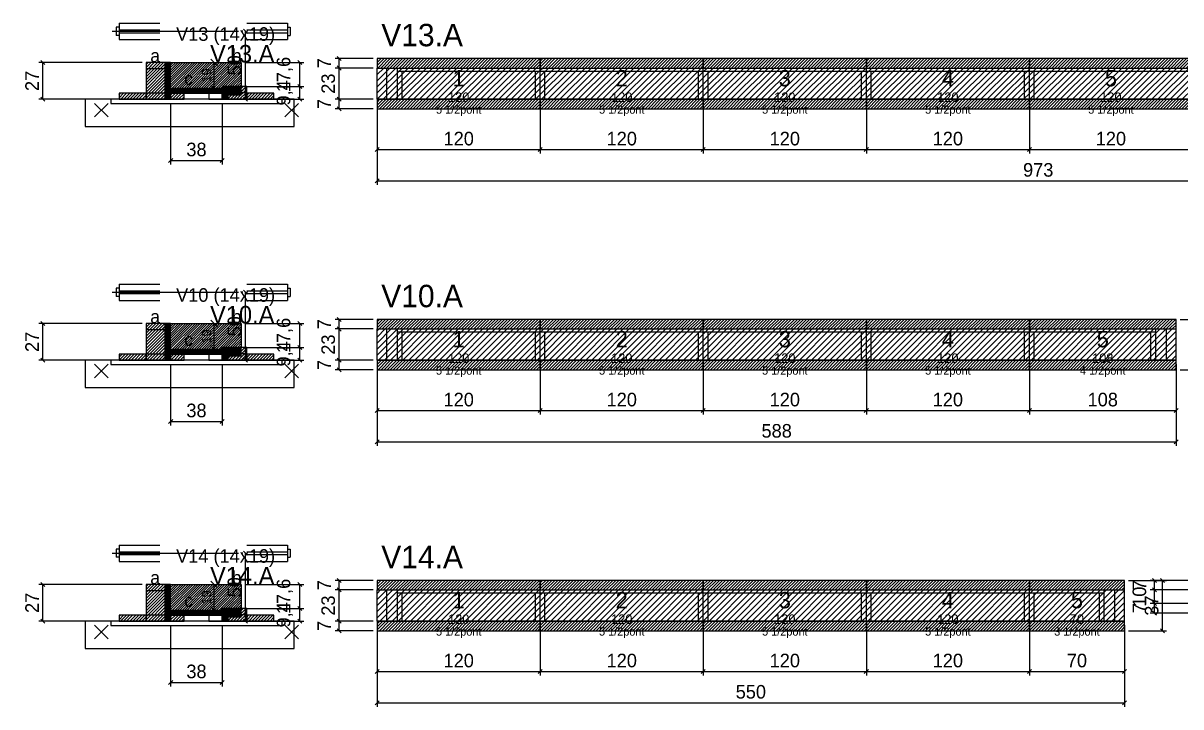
# Model space of a CAD drawing. Extents: x -69 to 3070, y -6529 to 1250.
# Drawn here: x -69 to 783, y -5576 to -5073 of the extents above; entities that cross this region are included whole.
import ezdxf
from ezdxf.enums import TextEntityAlignment as Align

# ---------------------------------------------------------------- set-up
doc = ezdxf.new("R2010")
doc.units = 0
for name, color, linetype in [('5', 5, 'Continuous'), ('barrote', 126, 'Continuous'), ('CONCRETO', 251, 'Continuous'), ('COTA', 241, 'Continuous'), ('Cota Seção (2x)', 241, 'Continuous'), ('detalhes', 7, 'Continuous'), ('Hachura', 251, 'Continuous'), ('Madeira', 126, 'Continuous'), ('NOMENCLATURA', 7, 'Continuous'), ('Painéis', 200, 'Continuous'), ('presilha', 224, 'Continuous'), ('Reaproveitamento', 251, 'Continuous'), ('SARR_2.2x7', 40, 'Continuous'), ('SARR_3.5x7', 81, 'Continuous'), ('SCO-___-LAJ', 224, 'Continuous'), ('TENSOR', 224, 'Continuous'), ('texto', 7, 'Continuous'), ('Texto Seção', 7, 'Continuous')]:
    doc.layers.add(name, color=color, linetype=linetype)
doc.dimstyles.new('PAINEL', dxfattribs={"dimtxt": 10, "dimasz": 3, "dimexe": 3, "dimexo": 3, "dimgap": 3, "dimtad": 1, "dimblk": 'OBLIQUE', "dimblk1": 'OBLIQUE', "dimcen": 2.5, "dimclrd": 4, "dimclre": 4, "dimclrt": 240, "dimazin": 3, "dimtfac": 1, "dimtmove": 0, "dimatfit": 3})
doc.dimstyles.new('SECAO2X', dxfattribs={"dimtxt": 7, "dimasz": 5, "dimexe": 3, "dimexo": 3, "dimgap": 2, "dimtad": 3, "dimblk": 'OBLIQUE', "dimblk1": 'OBLIQUE', "dimcen": 2.5, "dimclrd": 4, "dimclre": 4, "dimclrt": 1, "dimazin": 3, "dimtfac": 1, "dimtmove": 0, "dimatfit": 3})

# ---------------------------------------------------------------- blocks, each defined once
blk = doc.blocks.new('_OBLIQUE')
at = {"color": 0, "linetype": 'BYBLOCK'}
blk.add_line((-0.5, -0.5), (0.5, 0.5), dxfattribs=at)

msp = doc.modelspace()

# ---------------------------------------------------------------- hatches: boundary and pattern name
at = {"layer": 'COTA'}
h = msp.add_hatch(dxfattribs=at)
h.set_pattern_fill('ANSI31', scale=0.4)
h.paths.add_polyline_path([(40, -5121), (40, -5102), (92, -5102), (92, -5119.6), (78, -5119.6), (78, -5121)])
h = msp.add_hatch(dxfattribs=at)
h.set_pattern_fill('ANSI31', scale=0.5)
h.paths.add_polyline_path([(192, -5106), (312, -5106), (312, -5099), (192, -5099)])
h = msp.add_hatch(dxfattribs=at)
h.set_pattern_fill('ANSI31', scale=0.5)
h.paths.add_polyline_path([(312, -5106), (432, -5106), (432, -5099), (312, -5099)])
h = msp.add_hatch(dxfattribs=at)
h.set_pattern_fill('ANSI31', scale=0.5)
h.paths.add_polyline_path([(432, -5106), (552, -5106), (552, -5099), (432, -5099)])
h = msp.add_hatch(dxfattribs=at)
h.set_pattern_fill('ANSI31', scale=0.5)
h.paths.add_polyline_path([(552, -5106), (672, -5106), (672, -5099), (552, -5099)])
h = msp.add_hatch(dxfattribs=at)
h.set_pattern_fill('ANSI31', scale=0.5)
h.paths.add_polyline_path([(672, -5106), (792, -5106), (792, -5099), (672, -5099)])
h = msp.add_hatch(dxfattribs=at)
h.set_pattern_fill('ANSI31', scale=0.5)
h.paths.add_polyline_path([(192, -5136), (312, -5136), (312, -5129), (192, -5129)])
h = msp.add_hatch(dxfattribs=at)
h.set_pattern_fill('ANSI31', scale=0.5)
h.paths.add_polyline_path([(312, -5136), (432, -5136), (432, -5129), (312, -5129)])
h = msp.add_hatch(dxfattribs=at)
h.set_pattern_fill('ANSI31', scale=0.5)
h.paths.add_polyline_path([(432, -5136), (552, -5136), (552, -5129), (432, -5129)])
h = msp.add_hatch(dxfattribs=at)
h.set_pattern_fill('ANSI31', scale=0.5)
h.paths.add_polyline_path([(552, -5136), (672, -5136), (672, -5129), (552, -5129)])
h = msp.add_hatch(dxfattribs=at)
h.set_pattern_fill('ANSI31', scale=0.5)
h.paths.add_polyline_path([(672, -5136), (792, -5136), (792, -5129), (672, -5129)])
h = msp.add_hatch(dxfattribs=at)
h.set_pattern_fill('ANSI31', scale=0.5)
h.paths.add_polyline_path([(192, -5298), (312, -5298), (312, -5291), (192, -5291)])
h = msp.add_hatch(dxfattribs=at)
h.set_pattern_fill('ANSI31', scale=0.5)
h.paths.add_polyline_path([(312, -5298), (432, -5298), (432, -5291), (312, -5291)])
h = msp.add_hatch(dxfattribs=at)
h.set_pattern_fill('ANSI31', scale=0.5)
h.paths.add_polyline_path([(432, -5298), (552, -5298), (552, -5291), (432, -5291)])
h = msp.add_hatch(dxfattribs=at)
h.set_pattern_fill('ANSI31', scale=0.5)
h.paths.add_polyline_path([(552, -5298), (672, -5298), (672, -5291), (552, -5291)])
h = msp.add_hatch(dxfattribs=at)
h.set_pattern_fill('ANSI31', scale=0.5)
h.paths.add_polyline_path([(672, -5298), (780, -5298), (780, -5291), (672, -5291)])
h = msp.add_hatch(dxfattribs=at)
h.set_pattern_fill('ANSI31', scale=0.4)
h.paths.add_polyline_path([(40, -5313), (40, -5294), (92, -5294), (92, -5311.6), (78, -5311.6), (78, -5313)])
h = msp.add_hatch(dxfattribs=at)
h.set_pattern_fill('ANSI31', scale=0.5)
h.paths.add_polyline_path([(192, -5328), (312, -5328), (312, -5321), (192, -5321)])
h = msp.add_hatch(dxfattribs=at)
h.set_pattern_fill('ANSI31', scale=0.5)
h.paths.add_polyline_path([(312, -5328), (432, -5328), (432, -5321), (312, -5321)])
h = msp.add_hatch(dxfattribs=at)
h.set_pattern_fill('ANSI31', scale=0.5)
h.paths.add_polyline_path([(432, -5328), (552, -5328), (552, -5321), (432, -5321)])
h = msp.add_hatch(dxfattribs=at)
h.set_pattern_fill('ANSI31', scale=0.5)
h.paths.add_polyline_path([(552, -5328), (672, -5328), (672, -5321), (552, -5321)])
h = msp.add_hatch(dxfattribs=at)
h.set_pattern_fill('ANSI31', scale=0.5)
h.paths.add_polyline_path([(672, -5328), (780, -5328), (780, -5321), (672, -5321)])
h = msp.add_hatch(dxfattribs=at)
h.set_pattern_fill('ANSI31', scale=0.4)
h.paths.add_polyline_path([(40, -5505), (40, -5486), (92, -5486), (92, -5503.6), (78, -5503.6), (78, -5505)])
h = msp.add_hatch(dxfattribs=at)
h.set_pattern_fill('ANSI31', scale=0.5)
h.paths.add_polyline_path([(192, -5490), (312, -5490), (312, -5483), (192, -5483)])
h = msp.add_hatch(dxfattribs=at)
h.set_pattern_fill('ANSI31', scale=0.5)
h.paths.add_polyline_path([(312, -5490), (432, -5490), (432, -5483), (312, -5483)])
h = msp.add_hatch(dxfattribs=at)
h.set_pattern_fill('ANSI31', scale=0.5)
h.paths.add_polyline_path([(432, -5490), (552, -5490), (552, -5483), (432, -5483)])
h = msp.add_hatch(dxfattribs=at)
h.set_pattern_fill('ANSI31', scale=0.5)
h.paths.add_polyline_path([(552, -5490), (672, -5490), (672, -5483), (552, -5483)])
h = msp.add_hatch(dxfattribs=at)
h.set_pattern_fill('ANSI31', scale=0.5)
h.paths.add_polyline_path([(672, -5490), (742, -5490), (742, -5483), (672, -5483)])
h = msp.add_hatch(dxfattribs=at)
h.set_pattern_fill('ANSI31', scale=0.5)
h.paths.add_polyline_path([(192, -5520), (312, -5520), (312, -5513), (192, -5513)])
h = msp.add_hatch(dxfattribs=at)
h.set_pattern_fill('ANSI31', scale=0.5)
h.paths.add_polyline_path([(312, -5520), (432, -5520), (432, -5513), (312, -5513)])
h = msp.add_hatch(dxfattribs=at)
h.set_pattern_fill('ANSI31', scale=0.5)
h.paths.add_polyline_path([(432, -5520), (552, -5520), (552, -5513), (432, -5513)])
h = msp.add_hatch(dxfattribs=at)
h.set_pattern_fill('ANSI31', scale=0.5)
h.paths.add_polyline_path([(552, -5520), (672, -5520), (672, -5513), (552, -5513)])
h = msp.add_hatch(dxfattribs=at)
h.set_pattern_fill('ANSI31', scale=0.5)
h.paths.add_polyline_path([(672, -5520), (742, -5520), (742, -5513), (672, -5513)])
at = {"layer": 'Hachura'}
h = msp.add_hatch(dxfattribs=at)
h.set_pattern_fill('ANSI31', scale=0.5)
h.paths.add_polyline_path([(22, -5129), (36, -5129), (36, -5102), (22, -5102)])
h = msp.add_hatch(dxfattribs=at)
h.set_pattern_fill('ANSI31', scale=0.5)
h.paths.add_polyline_path([(22, -5106.4), (36, -5106.4), (36, -5102), (22, -5102)])
h = msp.add_hatch(dxfattribs=at)
h.set_pattern_fill('SOLID')
h.paths.add_polyline_path([(36, -5129), (40, -5129), (40, -5102), (36, -5102)])
h = msp.add_hatch(dxfattribs=at)
h.set_pattern_fill('SOLID')
h.paths.add_polyline_path([(78, -5129), (82, -5129), (82, -5119.6), (78, -5119.6)])
h = msp.add_hatch(dxfattribs=at)
h.set_pattern_fill('SOLID')
h.paths.add_polyline_path([(78, -5119.6), (92, -5119.6), (92, -5126), (78, -5126)])
h = msp.add_hatch(dxfattribs=at)
h.set_pattern_fill('ANSI31', scale=0.5)
h.paths.add_polyline_path([(82, -5129), (96, -5129), (96, -5119.6), (82, -5119.6)])
h = msp.add_hatch(dxfattribs=at)
h.set_pattern_fill('ANSI31', scale=0.5)
h.paths.add_polyline_path([(82, -5124), (96, -5124), (96, -5119.6), (82, -5119.6)])
h = msp.add_hatch(dxfattribs=at)
h.set_pattern_fill('ANSI31', scale=0.5)
h.paths.add_polyline_path([(2, -5129), (22, -5129), (22, -5124.6), (2, -5124.6)])
h = msp.add_hatch(dxfattribs=at)
h.set_pattern_fill('SOLID')
h.paths.add_polyline_path([(40, -5124.6), (78, -5124.6), (78, -5121), (40, -5121)])
h = msp.add_hatch(dxfattribs=at)
h.set_pattern_fill('ANSI31', scale=0.5)
h.paths.add_polyline_path([(40, -5129), (50, -5129), (50, -5124.6), (40, -5124.6)])
h = msp.add_hatch(dxfattribs=at)
h.set_pattern_fill('ANSI31', scale=0.5)
h.paths.add_polyline_path([(96, -5129), (116, -5129), (116, -5124.6), (96, -5124.6)])
h = msp.add_hatch(dxfattribs=at)
h.set_pattern_fill('ANSI31', scale=0.5)
h.paths.add_polyline_path([(22, -5321), (36, -5321), (36, -5294), (22, -5294)])
h = msp.add_hatch(dxfattribs=at)
h.set_pattern_fill('ANSI31', scale=0.5)
h.paths.add_polyline_path([(22, -5298.4), (36, -5298.4), (36, -5294), (22, -5294)])
h = msp.add_hatch(dxfattribs=at)
h.set_pattern_fill('SOLID')
h.paths.add_polyline_path([(36, -5321), (40, -5321), (40, -5294), (36, -5294)])
h = msp.add_hatch(dxfattribs=at)
h.set_pattern_fill('ANSI31', scale=0.5)
h.paths.add_polyline_path([(2, -5321), (22, -5321), (22, -5316.6), (2, -5316.6)])
h = msp.add_hatch(dxfattribs=at)
h.set_pattern_fill('SOLID')
h.paths.add_polyline_path([(40, -5316.6), (78, -5316.6), (78, -5313), (40, -5313)])
h = msp.add_hatch(dxfattribs=at)
h.set_pattern_fill('ANSI31', scale=0.5)
h.paths.add_polyline_path([(40, -5321), (50, -5321), (50, -5316.6), (40, -5316.6)])
h = msp.add_hatch(dxfattribs=at)
h.set_pattern_fill('SOLID')
h.paths.add_polyline_path([(78, -5321), (82, -5321), (82, -5311.6), (78, -5311.6)])
h = msp.add_hatch(dxfattribs=at)
h.set_pattern_fill('SOLID')
h.paths.add_polyline_path([(78, -5311.6), (92, -5311.6), (92, -5318), (78, -5318)])
h = msp.add_hatch(dxfattribs=at)
h.set_pattern_fill('ANSI31', scale=0.5)
h.paths.add_polyline_path([(82, -5321), (96, -5321), (96, -5311.6), (82, -5311.6)])
h = msp.add_hatch(dxfattribs=at)
h.set_pattern_fill('ANSI31', scale=0.5)
h.paths.add_polyline_path([(82, -5316), (96, -5316), (96, -5311.6), (82, -5311.6)])
h = msp.add_hatch(dxfattribs=at)
h.set_pattern_fill('ANSI31', scale=0.5)
h.paths.add_polyline_path([(96, -5321), (116, -5321), (116, -5316.6), (96, -5316.6)])
h = msp.add_hatch(dxfattribs=at)
h.set_pattern_fill('ANSI31', scale=0.5)
h.paths.add_polyline_path([(22, -5513), (36, -5513), (36, -5486), (22, -5486)])
h = msp.add_hatch(dxfattribs=at)
h.set_pattern_fill('ANSI31', scale=0.5)
h.paths.add_polyline_path([(22, -5490.4), (36, -5490.4), (36, -5486), (22, -5486)])
h = msp.add_hatch(dxfattribs=at)
h.set_pattern_fill('SOLID')
h.paths.add_polyline_path([(36, -5513), (40, -5513), (40, -5486), (36, -5486)])
h = msp.add_hatch(dxfattribs=at)
h.set_pattern_fill('SOLID')
h.paths.add_polyline_path([(78, -5513), (82, -5513), (82, -5503.6), (78, -5503.6)])
h = msp.add_hatch(dxfattribs=at)
h.set_pattern_fill('SOLID')
h.paths.add_polyline_path([(78, -5503.6), (92, -5503.6), (92, -5510), (78, -5510)])
h = msp.add_hatch(dxfattribs=at)
h.set_pattern_fill('ANSI31', scale=0.5)
h.paths.add_polyline_path([(82, -5513), (96, -5513), (96, -5503.6), (82, -5503.6)])
h = msp.add_hatch(dxfattribs=at)
h.set_pattern_fill('ANSI31', scale=0.5)
h.paths.add_polyline_path([(82, -5508), (96, -5508), (96, -5503.6), (82, -5503.6)])
h = msp.add_hatch(dxfattribs=at)
h.set_pattern_fill('ANSI31', scale=0.5)
h.paths.add_polyline_path([(2, -5513), (22, -5513), (22, -5508.6), (2, -5508.6)])
h = msp.add_hatch(dxfattribs=at)
h.set_pattern_fill('SOLID')
h.paths.add_polyline_path([(40, -5508.6), (78, -5508.6), (78, -5505), (40, -5505)])
h = msp.add_hatch(dxfattribs=at)
h.set_pattern_fill('ANSI31', scale=0.5)
h.paths.add_polyline_path([(40, -5513), (50, -5513), (50, -5508.6), (40, -5508.6)])
h = msp.add_hatch(dxfattribs=at)
h.set_pattern_fill('ANSI31', scale=0.5)
h.paths.add_polyline_path([(96, -5513), (116, -5513), (116, -5508.6), (96, -5508.6)])
at = {"layer": 'Reaproveitamento'}
h = msp.add_hatch(dxfattribs=at)
h.set_pattern_fill('ANSI31')
h.paths.add_polyline_path([(192, -5129), (312, -5129), (312, -5106), (192, -5106)])
h = msp.add_hatch(dxfattribs=at)
h.set_pattern_fill('ANSI31')
h.paths.add_polyline_path([(312, -5129), (432, -5129), (432, -5106), (312, -5106)])
h = msp.add_hatch(dxfattribs=at)
h.set_pattern_fill('ANSI31')
h.paths.add_polyline_path([(432, -5129), (552, -5129), (552, -5106), (432, -5106)])
h = msp.add_hatch(dxfattribs=at)
h.set_pattern_fill('ANSI31')
h.paths.add_polyline_path([(552, -5129), (672, -5129), (672, -5106), (552, -5106)])
h = msp.add_hatch(dxfattribs=at)
h.set_pattern_fill('ANSI31')
h.paths.add_polyline_path([(672, -5129), (792, -5129), (792, -5106), (672, -5106)])
h = msp.add_hatch(dxfattribs=at)
h.set_pattern_fill('ANSI31')
h.paths.add_polyline_path([(192, -5321), (312, -5321), (312, -5298), (192, -5298)])
h = msp.add_hatch(dxfattribs=at)
h.set_pattern_fill('ANSI31')
h.paths.add_polyline_path([(312, -5321), (432, -5321), (432, -5298), (312, -5298)])
h = msp.add_hatch(dxfattribs=at)
h.set_pattern_fill('ANSI31')
h.paths.add_polyline_path([(432, -5321), (552, -5321), (552, -5298), (432, -5298)])
h = msp.add_hatch(dxfattribs=at)
h.set_pattern_fill('ANSI31')
h.paths.add_polyline_path([(552, -5321), (672, -5321), (672, -5298), (552, -5298)])
h = msp.add_hatch(dxfattribs=at)
h.set_pattern_fill('ANSI31')
h.paths.add_polyline_path([(672, -5321), (780, -5321), (780, -5298), (672, -5298)])
h = msp.add_hatch(dxfattribs=at)
h.set_pattern_fill('ANSI31')
h.paths.add_polyline_path([(192, -5513), (312, -5513), (312, -5490), (192, -5490)])
h = msp.add_hatch(dxfattribs=at)
h.set_pattern_fill('ANSI31')
h.paths.add_polyline_path([(312, -5513), (432, -5513), (432, -5490), (312, -5490)])
h = msp.add_hatch(dxfattribs=at)
h.set_pattern_fill('ANSI31')
h.paths.add_polyline_path([(432, -5513), (552, -5513), (552, -5490), (432, -5490)])
h = msp.add_hatch(dxfattribs=at)
h.set_pattern_fill('ANSI31')
h.paths.add_polyline_path([(552, -5513), (672, -5513), (672, -5490), (552, -5490)])
h = msp.add_hatch(dxfattribs=at)
h.set_pattern_fill('ANSI31')
h.paths.add_polyline_path([(672, -5513), (742, -5513), (742, -5490), (672, -5490)])

# ---------------------------------------------------------------- linework, layer by layer
for p, q in [((0, -5076), (0, -5082)), ((2, -5076), (0, -5076)), ((2, -5073), (32, -5073)), ((2, -5073), (2, -5085)), ((2, -5078), (32, -5078)), ((96, -5073), (126, -5073)), ((96, -5078), (126, -5078)), ((126, -5073), (126, -5085)), ((126, -5076), (128, -5076)), ((128, -5076), (128, -5082)), ((2, -5082), (0, -5082)), ((2, -5080), (32, -5080)), ((2, -5085), (32, -5085)), ((96, -5080), (126, -5080)), ((96, -5085), (126, -5085)), ((126, -5082), (128, -5082)), ((2, -5265), (32, -5265)), ((2, -5265), (2, -5277)), ((96, -5265), (126, -5265)), ((126, -5265), (126, -5277)), ((0, -5268), (0, -5274)), ((2, -5268), (0, -5268)), ((2, -5274), (0, -5274)), ((2, -5270), (32, -5270)), ((2, -5272), (32, -5272)), ((96, -5270), (126, -5270)), ((96, -5272), (126, -5272)), ((126, -5268), (128, -5268)), ((126, -5274), (128, -5274)), ((128, -5268), (128, -5274)), ((2, -5277), (32, -5277)), ((96, -5277), (126, -5277)), ((0, -5460), (0, -5466)), ((2, -5460), (0, -5460)), ((2, -5457), (32, -5457)), ((2, -5457), (2, -5469)), ((96, -5457), (126, -5457)), ((126, -5457), (126, -5469)), ((126, -5460), (128, -5460)), ((128, -5460), (128, -5466)), ((2, -5466), (0, -5466)), ((2, -5462), (32, -5462)), ((2, -5464), (32, -5464)), ((2, -5469), (32, -5469)), ((96, -5462), (126, -5462)), ((96, -5464), (126, -5464)), ((96, -5469), (126, -5469)), ((126, -5466), (128, -5466))]:
    msp.add_line(p, q)
at = {"layer": 'barrote'}
for points in [[(-23, -5149), (131, -5149), (131, -5129), (-23, -5129)], [(-23, -5341), (131, -5341), (131, -5321), (-23, -5321)], [(-23, -5533), (131, -5533), (131, -5513), (-23, -5513)]]:
    msp.add_lwpolyline(points, close=True, dxfattribs=at)
at = {"layer": 'CONCRETO'}
for points in [[(40, -5121), (40, -5102), (92, -5102), (92, -5119.6), (78, -5119.6), (78, -5121)], [(40, -5313), (40, -5294), (92, -5294), (92, -5311.6), (78, -5311.6), (78, -5313)], [(40, -5505), (40, -5486), (92, -5486), (92, -5503.6), (78, -5503.6), (78, -5505)]]:
    msp.add_lwpolyline(points, close=True, dxfattribs=at)
at = {"layer": 'Madeira'}
for points in [[(22, -5129), (36, -5129), (36, -5102), (22, -5102)], [(22, -5106.4), (36, -5106.4), (36, -5102), (22, -5102)], [(82, -5129), (96, -5129), (96, -5119.6), (82, -5119.6)], [(82, -5124), (96, -5124), (96, -5119.6), (82, -5119.6)], [(2, -5129), (22, -5129), (22, -5124.6), (2, -5124.6)], [(22, -5129), (36, -5129), (36, -5124.6), (22, -5124.6)], [(40, -5129), (50, -5129), (50, -5124.6), (40, -5124.6)], [(68, -5129), (78, -5129), (78, -5124.6), (68, -5124.6)], [(96, -5129), (116, -5129), (116, -5124.6), (96, -5124.6)], [(22, -5321), (36, -5321), (36, -5294), (22, -5294)], [(22, -5298.4), (36, -5298.4), (36, -5294), (22, -5294)], [(2, -5321), (22, -5321), (22, -5316.6), (2, -5316.6)], [(22, -5321), (36, -5321), (36, -5316.6), (22, -5316.6)], [(40, -5321), (50, -5321), (50, -5316.6), (40, -5316.6)], [(68, -5321), (78, -5321), (78, -5316.6), (68, -5316.6)], [(82, -5321), (96, -5321), (96, -5311.6), (82, -5311.6)], [(82, -5316), (96, -5316), (96, -5311.6), (82, -5311.6)], [(96, -5321), (116, -5321), (116, -5316.6), (96, -5316.6)], [(22, -5513), (36, -5513), (36, -5486), (22, -5486)], [(22, -5490.4), (36, -5490.4), (36, -5486), (22, -5486)], [(82, -5513), (96, -5513), (96, -5503.6), (82, -5503.6)], [(82, -5508), (96, -5508), (96, -5503.6), (82, -5503.6)], [(2, -5513), (22, -5513), (22, -5508.6), (2, -5508.6)], [(22, -5513), (36, -5513), (36, -5508.6), (22, -5508.6)], [(40, -5513), (50, -5513), (50, -5508.6), (40, -5508.6)], [(68, -5513), (78, -5513), (78, -5508.6), (68, -5508.6)], [(96, -5513), (116, -5513), (116, -5508.6), (96, -5508.6)]]:
    msp.add_lwpolyline(points, close=True, dxfattribs=at)
at = {"layer": 'Painéis'}
for p, q in [((192, -5106), (312, -5106)), ((192, -5129), (192, -5106)), ((312, -5129), (312, -5106)), ((312, -5129), (312, -5106)), ((312, -5106), (432, -5106)), ((312, -5129), (312, -5106)), ((432, -5129), (432, -5106)), ((432, -5129), (432, -5106)), ((432, -5106), (552, -5106)), ((432, -5129), (432, -5106)), ((552, -5129), (552, -5106)), ((552, -5129), (552, -5106)), ((552, -5106), (672, -5106)), ((552, -5129), (552, -5106)), ((672, -5129), (672, -5106)), ((672, -5129), (672, -5106)), ((672, -5106), (792, -5106)), ((672, -5129), (672, -5106)), ((192, -5129), (312, -5129)), ((312, -5129), (432, -5129)), ((432, -5129), (552, -5129)), ((552, -5129), (672, -5129)), ((672, -5129), (792, -5129)), ((192, -5298), (312, -5298)), ((192, -5321), (192, -5298)), ((312, -5321), (312, -5298)), ((312, -5321), (312, -5298)), ((312, -5298), (432, -5298)), ((312, -5321), (312, -5298)), ((432, -5321), (432, -5298)), ((432, -5321), (432, -5298)), ((432, -5298), (552, -5298)), ((432, -5321), (432, -5298)), ((552, -5321), (552, -5298)), ((552, -5321), (552, -5298)), ((552, -5298), (672, -5298)), ((552, -5321), (552, -5298)), ((672, -5321), (672, -5298)), ((672, -5321), (672, -5298)), ((672, -5298), (780, -5298)), ((672, -5321), (672, -5298)), ((780, -5321), (780, -5298)), ((192, -5321), (312, -5321)), ((312, -5321), (432, -5321)), ((432, -5321), (552, -5321)), ((552, -5321), (672, -5321)), ((672, -5321), (780, -5321)), ((192, -5490), (312, -5490)), ((192, -5513), (192, -5490)), ((312, -5513), (312, -5490)), ((312, -5513), (312, -5490)), ((312, -5490), (432, -5490)), ((312, -5513), (312, -5490)), ((432, -5513), (432, -5490)), ((432, -5513), (432, -5490)), ((432, -5490), (552, -5490)), ((432, -5513), (432, -5490)), ((552, -5513), (552, -5490)), ((552, -5513), (552, -5490)), ((552, -5490), (672, -5490)), ((552, -5513), (552, -5490)), ((672, -5513), (672, -5490)), ((672, -5513), (672, -5490)), ((672, -5490), (742, -5490)), ((672, -5513), (672, -5490)), ((742, -5513), (742, -5490)), ((192, -5513), (312, -5513)), ((312, -5513), (432, -5513)), ((432, -5513), (552, -5513)), ((552, -5513), (672, -5513)), ((672, -5513), (742, -5513))]:
    msp.add_line(p, q, dxfattribs=at)
for points in [[(36, -5129), (40, -5129), (40, -5102), (36, -5102)], [(78, -5129), (82, -5129), (82, -5119.6), (78, -5119.6)], [(78, -5119.6), (92, -5119.6), (92, -5119.6), (78, -5119.6)], [(40, -5124.6), (78, -5124.6), (78, -5121), (40, -5121)], [(36, -5321), (40, -5321), (40, -5294), (36, -5294)], [(40, -5316.6), (78, -5316.6), (78, -5313), (40, -5313)], [(78, -5321), (82, -5321), (82, -5311.6), (78, -5311.6)], [(78, -5311.6), (92, -5311.6), (92, -5311.6), (78, -5311.6)], [(36, -5513), (40, -5513), (40, -5486), (36, -5486)], [(78, -5513), (82, -5513), (82, -5503.6), (78, -5503.6)], [(78, -5503.6), (92, -5503.6), (92, -5503.6), (78, -5503.6)], [(40, -5508.6), (78, -5508.6), (78, -5505), (40, -5505)]]:
    msp.add_lwpolyline(points, close=True, dxfattribs=at)
at = {"layer": 'presilha'}
for p, q in [((-16, -5142), (-6, -5132)), ((-16, -5132), (-6, -5142)), ((124, -5142), (134, -5132)), ((124, -5132), (134, -5142)), ((-16, -5334), (-6, -5324)), ((-16, -5324), (-6, -5334)), ((124, -5334), (134, -5324)), ((124, -5324), (134, -5334)), ((-16, -5526), (-6, -5516)), ((-16, -5516), (-6, -5526)), ((124, -5526), (134, -5516)), ((124, -5516), (134, -5526))]:
    msp.add_line(p, q, dxfattribs=at)
at = {"layer": 'SARR_2.2x7'}
for p, q in [((199, -5129), (199, -5106)), ((207, -5108.2), (312, -5108.2)), ((312, -5108.2), (432, -5108.2)), ((432, -5108.2), (552, -5108.2)), ((552, -5108.2), (672, -5108.2)), ((672, -5108.2), (792, -5108.2)), ((199, -5321), (199, -5298)), ((773, -5321), (773, -5298)), ((207, -5300.2), (312, -5300.2)), ((312, -5300.2), (432, -5300.2)), ((432, -5300.2), (552, -5300.2)), ((552, -5300.2), (672, -5300.2)), ((672, -5300.2), (765, -5300.2)), ((199, -5513), (199, -5490)), ((207, -5492.2), (312, -5492.2)), ((312, -5492.2), (432, -5492.2)), ((432, -5492.2), (552, -5492.2)), ((552, -5492.2), (672, -5492.2)), ((672, -5492.2), (727, -5492.2)), ((735, -5513), (735, -5490))]:
    msp.add_line(p, q, dxfattribs=at)
at = {"layer": 'SARR_3.5x7'}
for p, q in [((207, -5129), (207, -5106)), ((210.5, -5129), (210.5, -5108.2)), ((308.5, -5129), (308.5, -5108.2)), ((312, -5129), (312, -5106)), ((312, -5129), (312, -5106)), ((315.5, -5129), (315.5, -5108.2)), ((428.5, -5129), (428.5, -5108.2)), ((432, -5129), (432, -5106)), ((432, -5129), (432, -5106)), ((435.5, -5129), (435.5, -5108.2)), ((548.5, -5129), (548.5, -5108.2)), ((552, -5129), (552, -5106)), ((552, -5129), (552, -5106)), ((555.5, -5129), (555.5, -5108.2)), ((668.5, -5129), (668.5, -5108.2)), ((672, -5129), (672, -5106)), ((672, -5129), (672, -5106)), ((675.5, -5129), (675.5, -5108.2)), ((207, -5129), (210.5, -5129)), ((308.5, -5129), (312, -5129)), ((312, -5129), (315.5, -5129)), ((428.5, -5129), (432, -5129)), ((432, -5129), (435.5, -5129)), ((548.5, -5129), (552, -5129)), ((552, -5129), (555.5, -5129)), ((668.5, -5129), (672, -5129)), ((672, -5129), (675.5, -5129)), ((207, -5321), (207, -5298)), ((312, -5321), (312, -5298)), ((312, -5321), (312, -5298)), ((432, -5321), (432, -5298)), ((432, -5321), (432, -5298)), ((552, -5321), (552, -5298)), ((552, -5321), (552, -5298)), ((672, -5321), (672, -5298)), ((672, -5321), (672, -5298)), ((765, -5321), (765, -5298)), ((210.5, -5321), (210.5, -5300.2)), ((308.5, -5321), (308.5, -5300.2)), ((315.5, -5321), (315.5, -5300.2)), ((428.5, -5321), (428.5, -5300.2)), ((435.5, -5321), (435.5, -5300.2)), ((548.5, -5321), (548.5, -5300.2)), ((555.5, -5321), (555.5, -5300.2)), ((668.5, -5321), (668.5, -5300.2)), ((675.5, -5321), (675.5, -5300.2)), ((761.5, -5321), (761.5, -5300.2)), ((207, -5321), (210.5, -5321)), ((308.5, -5321), (312, -5321)), ((312, -5321), (315.5, -5321)), ((428.5, -5321), (432, -5321)), ((432, -5321), (435.5, -5321)), ((548.5, -5321), (552, -5321)), ((552, -5321), (555.5, -5321)), ((668.5, -5321), (672, -5321)), ((672, -5321), (675.5, -5321)), ((761.5, -5321), (765, -5321)), ((207, -5513), (207, -5490)), ((210.5, -5513), (210.5, -5492.2)), ((308.5, -5513), (308.5, -5492.2)), ((312, -5513), (312, -5490)), ((312, -5513), (312, -5490)), ((315.5, -5513), (315.5, -5492.2)), ((428.5, -5513), (428.5, -5492.2)), ((432, -5513), (432, -5490)), ((432, -5513), (432, -5490)), ((435.5, -5513), (435.5, -5492.2)), ((548.5, -5513), (548.5, -5492.2)), ((552, -5513), (552, -5490)), ((552, -5513), (552, -5490)), ((555.5, -5513), (555.5, -5492.2)), ((668.5, -5513), (668.5, -5492.2)), ((672, -5513), (672, -5490)), ((672, -5513), (672, -5490)), ((675.5, -5513), (675.5, -5492.2)), ((723.5, -5513), (723.5, -5492.2)), ((727, -5513), (727, -5490)), ((207, -5513), (210.5, -5513)), ((308.5, -5513), (312, -5513)), ((312, -5513), (315.5, -5513)), ((428.5, -5513), (432, -5513)), ((432, -5513), (435.5, -5513)), ((548.5, -5513), (552, -5513)), ((552, -5513), (555.5, -5513)), ((668.5, -5513), (672, -5513)), ((672, -5513), (675.5, -5513)), ((723.5, -5513), (727, -5513))]:
    msp.add_line(p, q, dxfattribs=at)
at = {"layer": 'SCO-___-LAJ'}
for points in [[(192, -5106), (312, -5106), (312, -5099), (192, -5099)], [(312, -5106), (432, -5106), (432, -5099), (312, -5099)], [(432, -5106), (552, -5106), (552, -5099), (432, -5099)], [(552, -5106), (672, -5106), (672, -5099), (552, -5099)], [(672, -5106), (792, -5106), (792, -5099), (672, -5099)], [(-4, -5132.2), (122, -5132.2), (122, -5129), (-4, -5129)], [(192, -5136), (312, -5136), (312, -5129), (192, -5129)], [(312, -5136), (432, -5136), (432, -5129), (312, -5129)], [(432, -5136), (552, -5136), (552, -5129), (432, -5129)], [(552, -5136), (672, -5136), (672, -5129), (552, -5129)], [(672, -5136), (792, -5136), (792, -5129), (672, -5129)], [(192, -5298), (312, -5298), (312, -5291), (192, -5291)], [(312, -5298), (432, -5298), (432, -5291), (312, -5291)], [(432, -5298), (552, -5298), (552, -5291), (432, -5291)], [(552, -5298), (672, -5298), (672, -5291), (552, -5291)], [(672, -5298), (780, -5298), (780, -5291), (672, -5291)], [(-4, -5324.2), (122, -5324.2), (122, -5321), (-4, -5321)], [(192, -5328), (312, -5328), (312, -5321), (192, -5321)], [(312, -5328), (432, -5328), (432, -5321), (312, -5321)], [(432, -5328), (552, -5328), (552, -5321), (432, -5321)], [(552, -5328), (672, -5328), (672, -5321), (552, -5321)], [(672, -5328), (780, -5328), (780, -5321), (672, -5321)], [(192, -5490), (312, -5490), (312, -5483), (192, -5483)], [(312, -5490), (432, -5490), (432, -5483), (312, -5483)], [(432, -5490), (552, -5490), (552, -5483), (432, -5483)], [(552, -5490), (672, -5490), (672, -5483), (552, -5483)], [(672, -5490), (742, -5490), (742, -5483), (672, -5483)], [(-4, -5516.2), (122, -5516.2), (122, -5513), (-4, -5513)], [(192, -5520), (312, -5520), (312, -5513), (192, -5513)], [(312, -5520), (432, -5520), (432, -5513), (312, -5513)], [(432, -5520), (552, -5520), (552, -5513), (432, -5513)], [(552, -5520), (672, -5520), (672, -5513), (552, -5513)], [(672, -5520), (742, -5520), (742, -5513), (672, -5513)]]:
    msp.add_lwpolyline(points, close=True, dxfattribs=at)
at = {"layer": 'TENSOR'}
for p, q in [((-3, -5079), (90, -5079)), ((-3, -5271), (90, -5271)), ((-3, -5463), (90, -5463))]:
    msp.add_line(p, q, dxfattribs=at)

# ---------------------------------------------------------------- texts
at = {"layer": '5'}
for s, height, p in [('1', 12, (252, -5113.5)), ('2', 12, (372, -5113.5)), ('3', 12, (492, -5113.5)), ('4', 12, (612, -5113.5)), ('5', 12, (732, -5113.5)), ('120', 7, (252, -5127.5)), ('120', 7, (372, -5127.5)), ('120', 7, (492, -5127.5)), ('120', 7, (612, -5127.5)), ('120', 7, (732, -5127.5)), ('1', 12, (252, -5305.5)), ('2', 12, (372, -5305.5)), ('3', 12, (492, -5305.5)), ('4', 12, (612, -5305.5)), ('5', 12, (726, -5305.5)), ('120', 7, (252, -5319.5)), ('120', 7, (372, -5319.5)), ('120', 7, (492, -5319.5)), ('120', 7, (612, -5319.5)), ('108', 7, (726, -5319.5)), ('1', 12, (252, -5497.5)), ('2', 12, (372, -5497.5)), ('3', 12, (492, -5497.5)), ('4', 12, (612, -5497.5)), ('5', 12, (707, -5497.5)), ('120', 7, (252, -5511.5)), ('120', 7, (372, -5511.5)), ('120', 7, (492, -5511.5)), ('120', 7, (612, -5511.5)), ('70', 7, (707, -5511.5))]:
    msp.add_text(s, height=height, dxfattribs=at).set_placement(p, align=Align.MIDDLE_CENTER)
at = {"layer": 'detalhes'}
for s, p in [('a', (25, -5101.7)), ('b', (85, -5101.7)), ('c', (50, -5118.5)), ('a', (25, -5293.7)), ('b', (85, -5293.7)), ('c', (50, -5310.5)), ('a', (25, -5485.7)), ('b', (85, -5485.7)), ('c', (50, -5502.5))]:
    msp.add_text(s, height=9.6, dxfattribs=at).set_placement(p)
at = {"layer": 'NOMENCLATURA'}
for s, p in [('V13.A', (195, -5090)), ('V10.A', (195, -5282)), ('V14.A', (195, -5474))]:
    msp.add_text(s, height=16.5, dxfattribs=at).set_placement(p)
at = {"layer": 'texto', "char_height": 6, "attachment_point": 5}
for s, insert in [('5 1/2pont', (252, -5137.5)), ('5 1/2pont', (372, -5137.5)), ('5 1/2pont', (492, -5137.5)), ('5 1/2pont', (612, -5137.5)), ('5 1/2pont', (732, -5137.5)), ('5 1/2pont', (252, -5329.5)), ('5 1/2pont', (372, -5329.5)), ('5 1/2pont', (492, -5329.5)), ('5 1/2pont', (612, -5329.5)), ('4 1/2pont', (726, -5329.5)), ('5 1/2pont', (252, -5521.5)), ('5 1/2pont', (372, -5521.5)), ('5 1/2pont', (492, -5521.5)), ('5 1/2pont', (612, -5521.5)), ('3 1/2pont', (707, -5521.5))]:
    msp.add_mtext(s, dxfattribs=dict(at, insert=insert))
at = {"layer": 'Texto Seção'}
for s, height, p in [('V13 (14x19)', 10, (44, -5086)), ('V13.A', 13, (69, -5102)), ('V10 (14x19)', 10, (44, -5278)), ('V10.A', 13, (69, -5294)), ('V14 (14x19)', 10, (44, -5470)), ('V14.A', 13, (69, -5486))]:
    msp.add_text(s, height=height, dxfattribs=at).set_placement(p)

# ---------------------------------------------------------------- dimensions: what is measured, and where the dimension line sits
at = {"layer": 'COTA'}
for base, p1, p2 in [((95, -5129), (96, -5129), (96, -5079)), ((-54, -5129), (2, -5129), (22, -5102)), ((135, -5119.6), (92, -5119.6), (92, -5102)), ((164, -5106), (192, -5106), (192, -5099)), ((164, -5129), (192, -5129), (192, -5106)), ((135, -5129), (96, -5129), (96, -5119.6)), ((164, -5136), (192, -5136), (192, -5129)), ((95, -5321), (96, -5321), (96, -5271)), ((135, -5311.6), (92, -5311.6), (92, -5294)), ((164, -5298), (192, -5298), (192, -5291)), ((808, -5328), (780, -5328), (780, -5291)), ((-54, -5321), (2, -5321), (22, -5294)), ((164, -5321), (192, -5321), (192, -5298)), ((135, -5321), (96, -5321), (96, -5311.6)), ((164, -5328), (192, -5328), (192, -5321)), ((95, -5513), (96, -5513), (96, -5463)), ((-54, -5513), (2, -5513), (22, -5486)), ((135, -5503.6), (92, -5503.6), (92, -5486)), ((164, -5490), (192, -5490), (192, -5483)), ((770, -5520), (742, -5520), (742, -5483)), ((764, -5490), (792, -5490), (792, -5483)), ((164, -5513), (192, -5513), (192, -5490)), ((764, -5500), (792, -5500), (792, -5490)), ((135, -5513), (96, -5513), (96, -5503.6)), ((764, -5507), (792, -5507), (792, -5500)), ((164, -5520), (192, -5520), (192, -5513))]:
    msp.add_linear_dim(base=base, p1=p1, p2=p2, angle=90, dimstyle='PAINEL', dxfattribs=at).render()
for base, p1, p2 in [((40, -5174), (40, -5129), (78, -5129)), ((192, -5166), (192, -5129), (312, -5129)), ((192, -5189), (192, -5129), (1165, -5129)), ((312, -5166), (312, -5129), (432, -5129)), ((432, -5166), (432, -5129), (552, -5129)), ((552, -5166), (552, -5129), (672, -5129)), ((672, -5166), (672, -5129), (792, -5129)), ((40, -5366), (40, -5321), (78, -5321)), ((192, -5358), (192, -5321), (312, -5321)), ((192, -5381), (192, -5321), (780, -5321)), ((312, -5358), (312, -5321), (432, -5321)), ((432, -5358), (432, -5321), (552, -5321)), ((552, -5358), (552, -5321), (672, -5321)), ((672, -5358), (672, -5321), (780, -5321)), ((40, -5558), (40, -5513), (78, -5513)), ((192, -5550), (192, -5513), (312, -5513)), ((192, -5573), (192, -5513), (742, -5513)), ((312, -5550), (312, -5513), (432, -5513)), ((432, -5550), (432, -5513), (552, -5513)), ((552, -5550), (552, -5513), (672, -5513)), ((672, -5550), (672, -5513), (742, -5513))]:
    msp.add_linear_dim(base=base, p1=p1, p2=p2, dimstyle='PAINEL', dxfattribs=at).render()
at = {"layer": 'Cota Seção (2x)'}
for base, p1, p2 in [((72, -5121), (40, -5121), (40, -5102)), ((72, -5313), (40, -5313), (40, -5294)), ((72, -5505), (40, -5505), (40, -5486))]:
    msp.add_linear_dim(base=base, p1=p1, p2=p2, angle=90, dimstyle='SECAO2X', dxfattribs=at).render()

doc.saveas('drawing.dxf')
